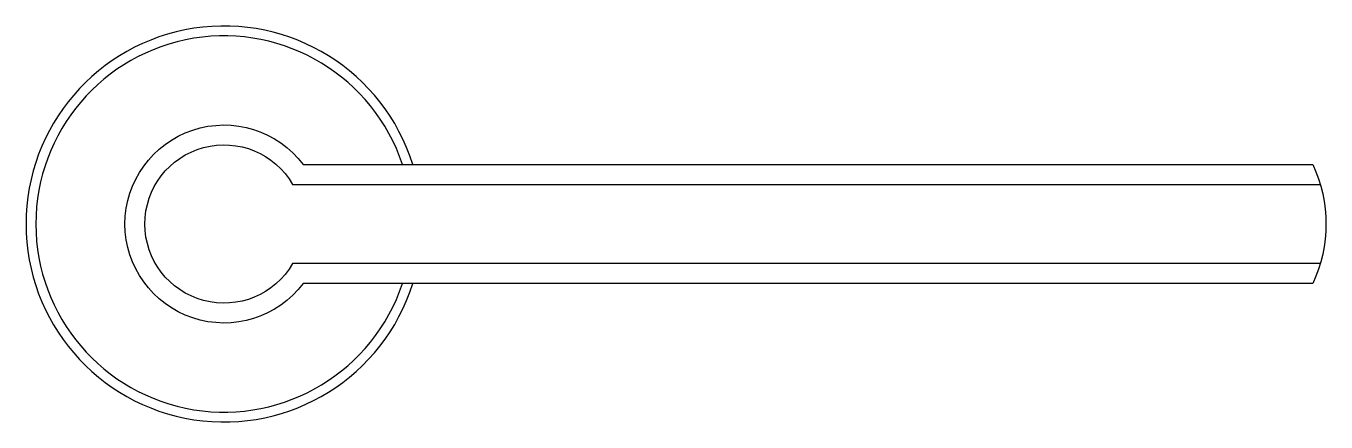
# Model space of a CAD drawing. Header units: metres. Extents: x 820 to 1016, y 2218 to 2278.
import ezdxf

# ---------------------------------------------------------------- set-up
doc = ezdxf.new("R2010")
doc.units = ezdxf.units.M
for name, color, linetype in [('3', 3, 'Continuous'), ('7', 7, 'Continuous'), ('BH', 3, 'Continuous')]:
    doc.layers.add(name, color=color, linetype=linetype)

msp = doc.modelspace()

# ---------------------------------------------------------------- hatches: boundary and pattern name
at = {"layer": 'BH'}
h = msp.add_hatch(dxfattribs=at)
h.set_pattern_fill('AR-CONC', scale=1.5)
h.paths.add_polyline_path([(859.98, 2253.73, 3.73), (859.98, 2241.77), (1015.17, 2241.77, 0.14), (1015.17, 2253.73)])

# ---------------------------------------------------------------- linework, layer by layer
at = {"layer": '3'}
msp.add_lwpolyline([(1015.17, 2241.77), (859.98, 2241.77, -3.73), (859.98, 2253.73), (1015.17, 2253.73)], format="xyb", dxfattribs=at)
msp.add_arc((849.62, 2247.75), 28.41, 18.41, 341.59, dxfattribs=at)
at = {"layer": '7'}
msp.add_lwpolyline([(1014.07, 2238.78), (861.58, 2238.78, -3), (861.58, 2256.72), (1014.07, 2256.72, -0.22)], format="xyb", close=True, dxfattribs=at)
msp.add_arc((849.62, 2247.75), 29.9, 17.46, 342.54, dxfattribs=at)

doc.saveas('drawing.dxf')
